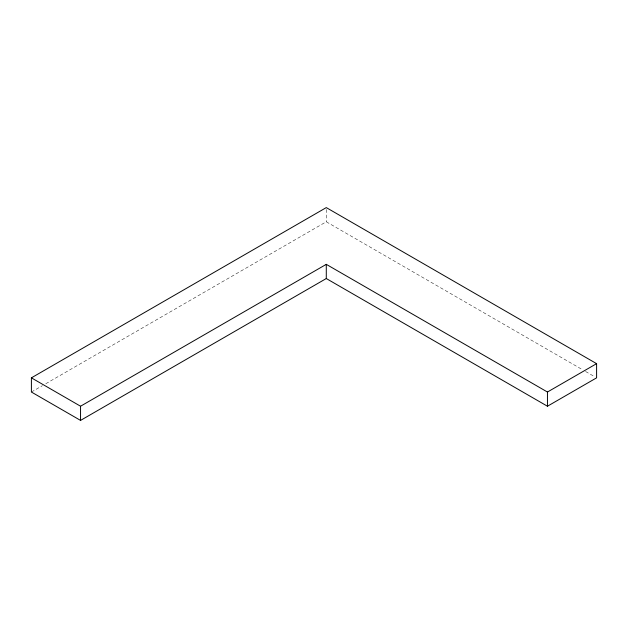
<?xml version="1.0" encoding="UTF-8"?>
<svg xmlns="http://www.w3.org/2000/svg" width="628" height="628" viewBox="0 0 628 628"><rect width="100%" height="100%" fill="white"/><g stroke="black" fill="none" stroke-linecap="round" stroke-linejoin="round"><path stroke-width="0.47" stroke-dasharray="3.14 2.35" d="M31.4 392.029L42.414 385.671M45.805 383.716L326.285 221.778L582.195 369.531M585.586 371.486L594.904 376.863M326.285 209.485L326.285 221.778"/><path stroke-width="0.94" d="M31.4 377.844L326.285 207.593L596.6 363.659L596.6 377.844L547.451 406.222L326.285 278.534L80.549 420.407L31.4 392.029L31.4 377.844L80.549 406.222L326.285 264.341L547.451 392.029L596.6 363.659M547.451 392.029L547.451 406.222M326.285 264.341L326.285 278.534M80.549 406.222L80.549 420.407"/></g></svg>
